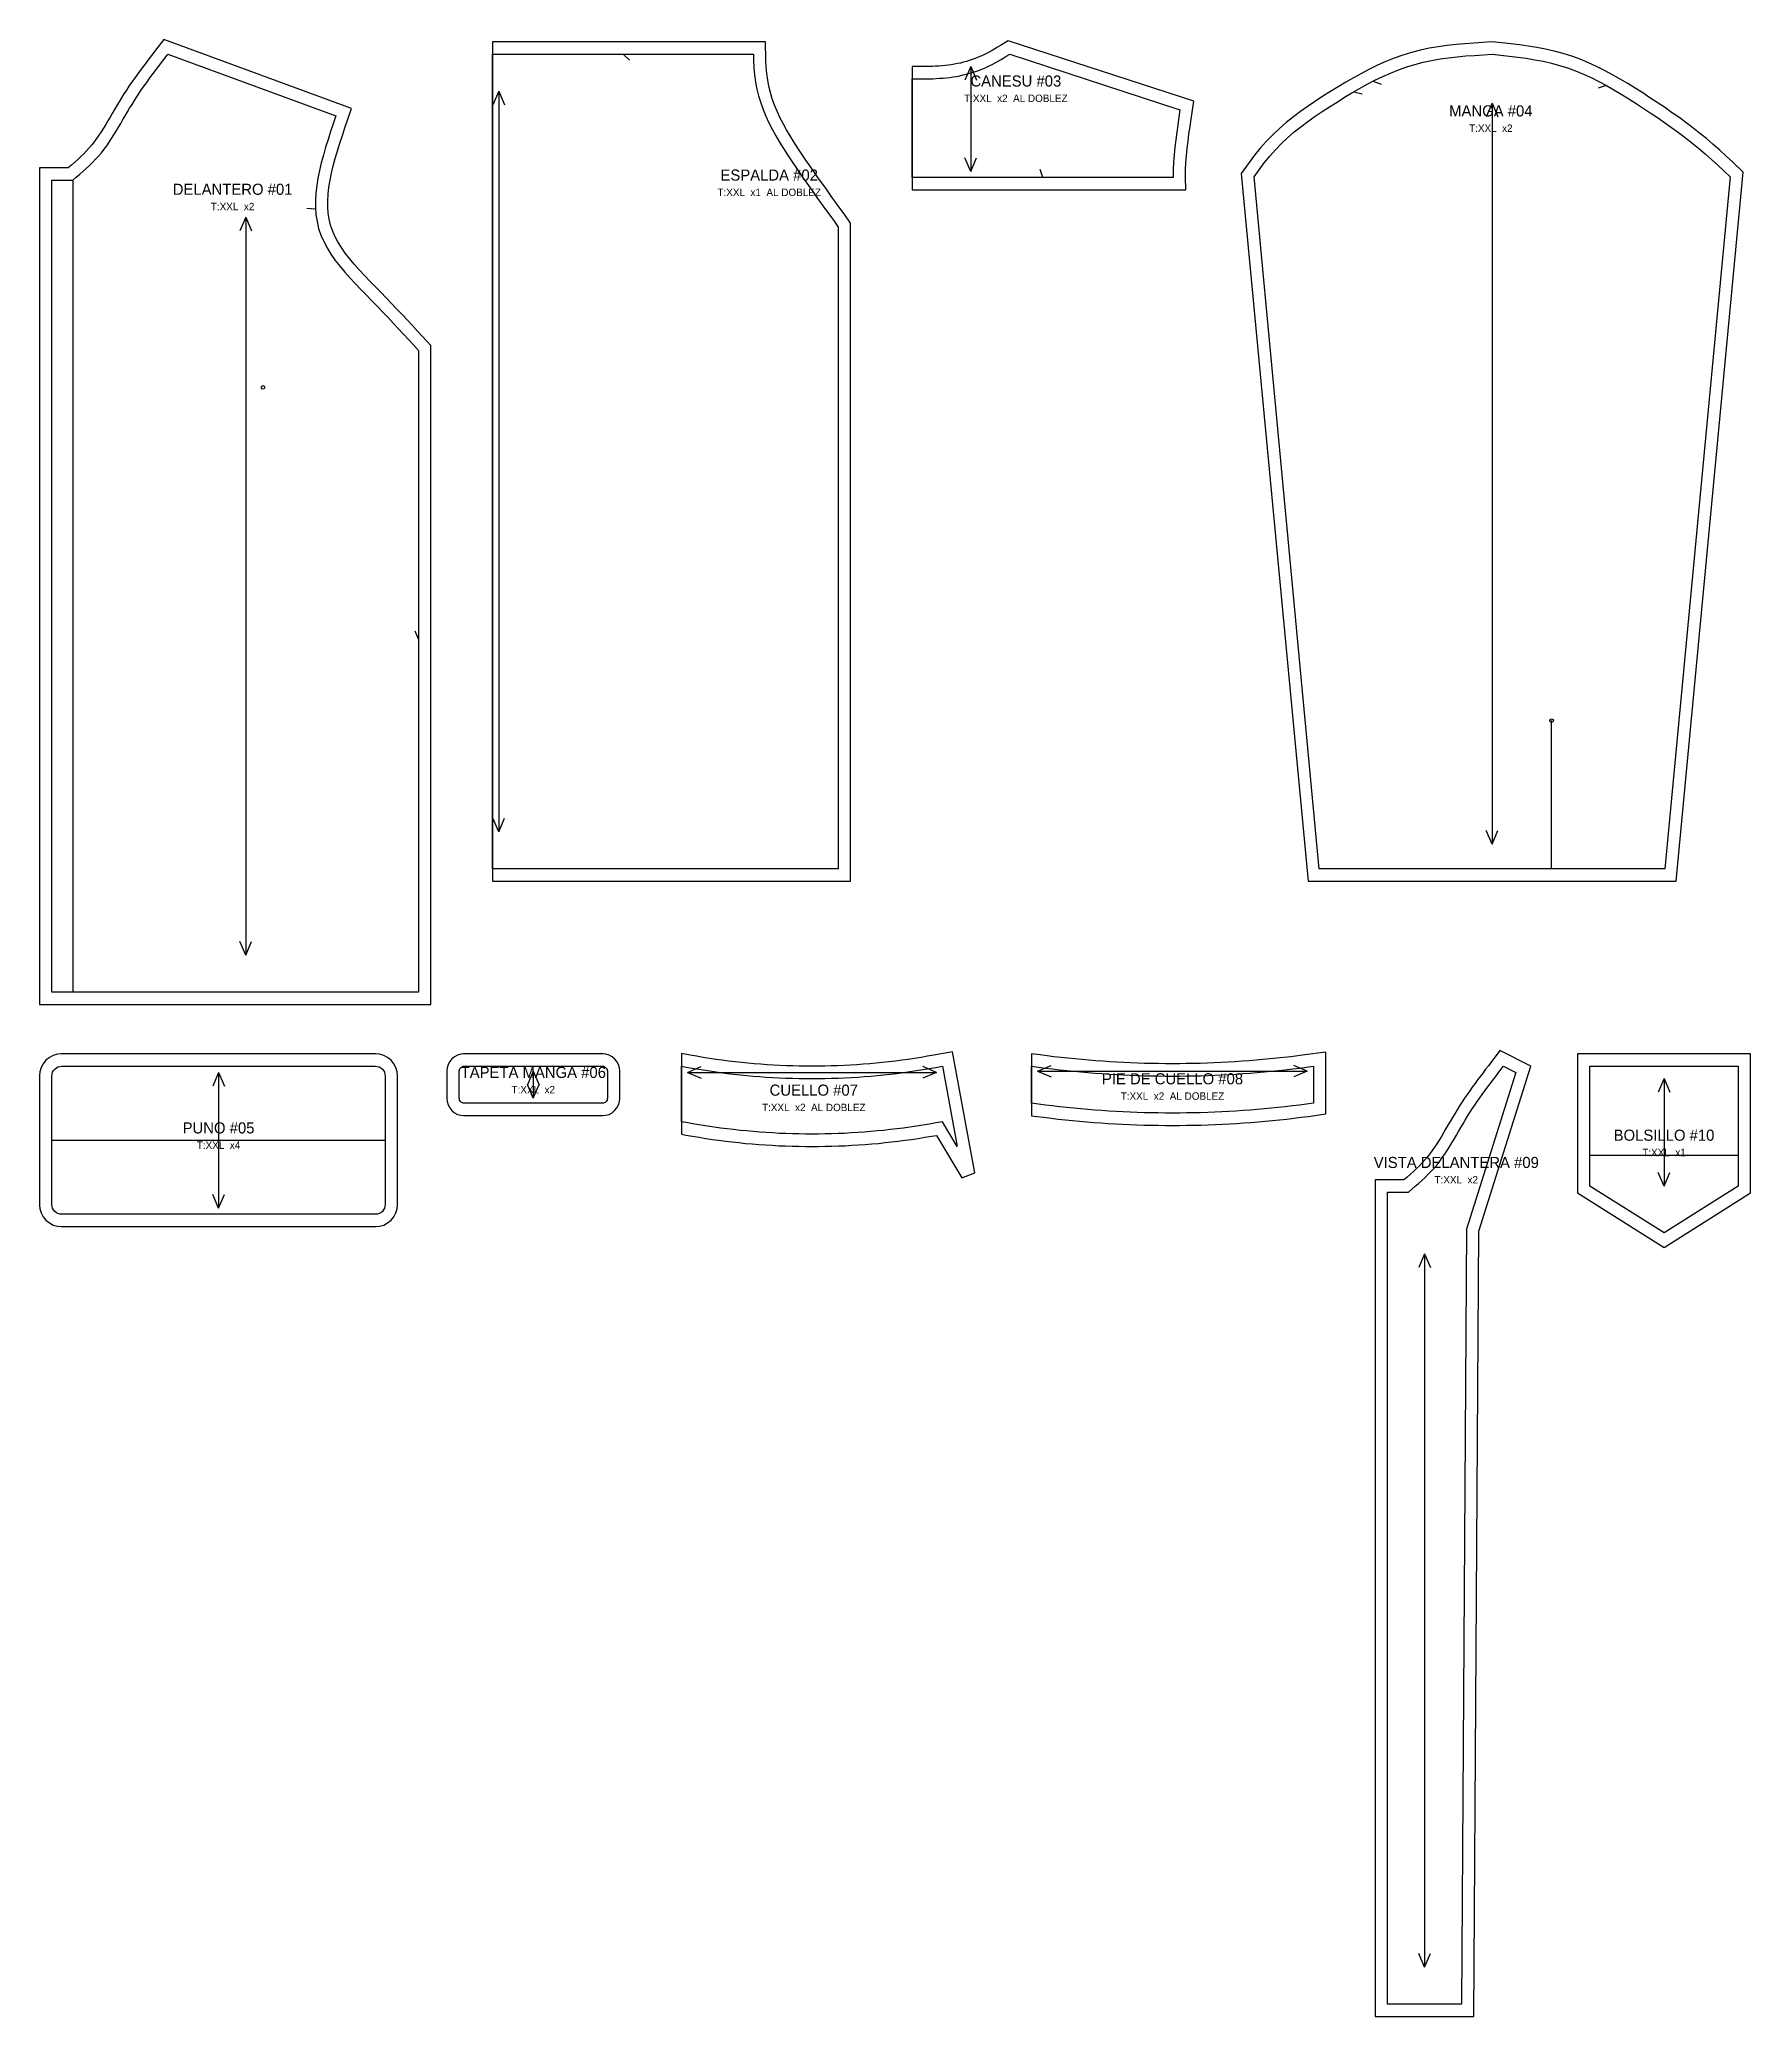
# Model space of a CAD drawing. Header units: centimetres. Extents: x -1 to 138, y -159 to 1.
import ezdxf
from ezdxf.enums import TextEntityAlignment as Align

# ---------------------------------------------------------------- set-up
doc = ezdxf.new("R2010")
doc.units = ezdxf.units.CM
for name, color, linetype in [('1', 1, 'Continuous'), ('11', 8, 'Continuous'), ('13', 7, 'Continuous'), ('15', 6, 'Continuous'), ('4', 4, 'Continuous'), ('6', 2, 'Continuous'), ('7', 3, 'Continuous'), ('8', 5, 'Continuous')]:
    doc.layers.add(name, color=color, linetype=linetype)

# ---------------------------------------------------------------- blocks, each defined once
blk = doc.blocks.new('P01_DELANTERO')
at = {"layer": '1'}
blk.add_lwpolyline([(-2.7, -77), (29, -77), (29, -23.61), (28.33, -22.88), (27.92, -22.44), (27.51, -21.99), (27.1, -21.54), (26.68, -21.1), (26.25, -20.65), (25.82, -20.19), (25.39, -19.74), (24.94, -19.29), (24.5, -18.83), (24.05, -18.38), (23.62, -17.92), (23.2, -17.47), (22.79, -17.02), (22.42, -16.56), (22.06, -16.11), (21.75, -15.65), (21.46, -15.2), (21.22, -14.75), (21.03, -14.29), (20.87, -13.84), (20.76, -13.37), (20.69, -12.89), (20.65, -12.38), (20.65, -11.87), (20.68, -11.33), (20.74, -10.78), (20.83, -10.21), (20.95, -9.63), (21.09, -9.04), (21.25, -8.44), (21.43, -7.83), (21.62, -7.21), (21.83, -6.59), (22.04, -5.96), (22.57, -4.4), (7.36, 1.19), (6.69, 0.33), (6.47, 0.04), (6.25, -0.24), (6.04, -0.53), (5.82, -0.82), (5.6, -1.11), (5.39, -1.4), (5.17, -1.69), (4.96, -1.99), (4.75, -2.29), (4.54, -2.6), (4.34, -2.9), (4.14, -3.21), (3.94, -3.53), (3.75, -3.85), (3.56, -4.16), (3.37, -4.48), (3.19, -4.79), (3.01, -5.1), (2.84, -5.4), (2.66, -5.7), (2.48, -6), (2.3, -6.28), (2.11, -6.56), (1.92, -6.83), (1.73, -7.09), (1.53, -7.34), (1.33, -7.59), (1.11, -7.82), (0.89, -8.06), (0.65, -8.29), (0.4, -8.52), (0.15, -8.75), (-0.11, -8.98), (-0.37, -9.2), (-2.7, -9.2), (-2.7, -77)], close=True, dxfattribs=at)
at = {"layer": '11'}
blk.add_line((0, -10.2), (0, -76), dxfattribs=at)
at = {"layer": '4'}
for p, q in [((19.66, -12.56), (18.96, -12.49)), ((28, -47.4), (27.73, -46.76))]:
    blk.add_line(p, q, dxfattribs=at)
at = {"layer": '6'}
blk.add_circle((15.4, -27), 0.15, dxfattribs=at)
at = {"layer": '7'}
for p, q in [((14, -13.2), (13.53, -14.31)), ((14, -13.2), (14, -73)), ((14, -13.2), (14.47, -14.31)), ((14, -73), (13.53, -71.89)), ((14, -73), (14.47, -71.89))]:
    blk.add_line(p, q, dxfattribs=at)
at = {"layer": '8'}
blk.add_lwpolyline([(-1.7, -10.2), (0, -10.2), (0.27, -9.97), (0.55, -9.73), (0.81, -9.5), (1.08, -9.26), (1.34, -9.01), (1.6, -8.76), (1.84, -8.51), (2.08, -8.25), (2.31, -7.98), (2.53, -7.7), (2.74, -7.41), (2.94, -7.12), (3.14, -6.82), (3.33, -6.52), (3.51, -6.22), (3.7, -5.91), (3.88, -5.6), (4.06, -5.29), (4.24, -4.98), (4.42, -4.67), (4.6, -4.36), (4.79, -4.06), (4.98, -3.75), (5.17, -3.45), (5.37, -3.16), (5.57, -2.86), (5.78, -2.57), (5.98, -2.28), (6.19, -1.99), (6.4, -1.7), (6.62, -1.42), (6.83, -1.13), (7.05, -0.85), (7.27, -0.56), (7.48, -0.28), (7.7, 0), (21.31, -5), (21.09, -5.64), (20.88, -6.27), (20.67, -6.91), (20.47, -7.54), (20.29, -8.17), (20.12, -8.8), (19.97, -9.42), (19.85, -10.03), (19.75, -10.64), (19.68, -11.24), (19.65, -11.84), (19.65, -12.42), (19.69, -13), (19.78, -13.56), (19.91, -14.11), (20.09, -14.65), (20.32, -15.18), (20.6, -15.7), (20.91, -16.2), (21.26, -16.7), (21.64, -17.19), (22.04, -17.67), (22.46, -18.14), (22.89, -18.61), (23.33, -19.07), (23.78, -19.53), (24.23, -19.98), (24.67, -20.44), (25.1, -20.89), (25.53, -21.33), (25.95, -21.78), (26.36, -22.23), (26.78, -22.67), (27.19, -23.11), (27.59, -23.56), (28, -24), (28, -76), (-1.7, -76)], close=True, dxfattribs=at)
at = {"layer": '13'}
blk.add_text('DELANTERO #01', height=0.9, dxfattribs=at).set_placement((12.94, -10.94), align=Align.MIDDLE_CENTER)
at = {"layer": '15'}
blk.add_text('T:XXL  x2', height=0.6, dxfattribs=at).set_placement((12.94, -12.34), align=Align.MIDDLE_CENTER)
blk = doc.blocks.new('P02_ESPALDA')
at = {"layer": '1'}
blk.add_lwpolyline([(29, -23.68), (28.47, -22.94), (28.13, -22.46), (27.78, -21.98), (27.44, -21.5), (27.1, -21.02), (26.75, -20.54), (26.41, -20.06), (26.07, -19.57), (25.72, -19.08), (25.38, -18.59), (25.05, -18.1), (24.72, -17.6), (24.4, -17.11), (24.1, -16.61), (23.81, -16.12), (23.54, -15.62), (23.28, -15.12), (23.05, -14.62), (22.85, -14.12), (22.66, -13.61), (22.51, -13.11), (22.39, -12.6), (22.29, -12.09), (22.22, -11.56), (22.17, -11.03), (22.14, -10.48), (22.12, -9), (0, -9), (0, -77), (29, -77), (29, -23.68)], close=True, dxfattribs=at)
at = {"layer": '4'}
blk.add_line((10.57, -10), (11.08, -10.47), dxfattribs=at)
at = {"layer": '7'}
for p, q in [((0.5, -13), (0.03, -14.11)), ((0.5, -13), (0.5, -73)), ((0.5, -13), (0.97, -14.11)), ((0.5, -73), (0.03, -71.89)), ((0.5, -73), (0.97, -71.89))]:
    blk.add_line(p, q, dxfattribs=at)
at = {"layer": '8'}
blk.add_lwpolyline([(0, -10), (21.13, -10), (21.14, -10.51), (21.17, -11.1), (21.22, -11.68), (21.3, -12.25), (21.41, -12.82), (21.55, -13.38), (21.72, -13.93), (21.91, -14.48), (22.14, -15.02), (22.38, -15.55), (22.65, -16.08), (22.94, -16.61), (23.24, -17.13), (23.56, -17.64), (23.88, -18.15), (24.22, -18.65), (24.56, -19.16), (24.9, -19.65), (25.25, -20.14), (25.59, -20.63), (25.94, -21.12), (26.28, -21.6), (26.63, -22.09), (26.97, -22.57), (27.31, -23.04), (27.66, -23.52), (28, -24), (28, -76), (0, -76)], close=True, dxfattribs=at)
at = {"layer": '13'}
blk.add_text('ESPALDA #02', height=0.9, dxfattribs=at).set_placement((22.41, -19.79), align=Align.MIDDLE_CENTER)
at = {"layer": '15'}
blk.add_text('T:XXL  x1  AL DOBLEZ', height=0.6, dxfattribs=at).set_placement((22.41, -21.19), align=Align.MIDDLE_CENTER)
blk = doc.blocks.new('P03_CANESU')
at = {"layer": '1'}
blk.add_lwpolyline([(22.13, -9.93), (22.14, -9.37), (22.17, -8.8), (22.21, -8.22), (22.27, -7.64), (22.34, -7.05), (22.41, -6.46), (22.5, -5.86), (22.58, -5.25), (22.8, -3.81), (7.77, 1.09), (7.15, 0.71), (6.91, 0.57), (6.69, 0.44), (6.46, 0.31), (6.23, 0.18), (6.01, 0.06), (5.79, -0.05), (5.56, -0.15), (5.33, -0.25), (5.1, -0.34), (4.86, -0.43), (4.62, -0.51), (4.38, -0.58), (4.14, -0.65), (3.9, -0.71), (3.65, -0.76), (3.41, -0.81), (3.16, -0.85), (2.91, -0.89), (2.66, -0.91), (2.41, -0.94), (2.15, -0.96), (1.89, -0.97), (1.63, -0.98), (1.36, -0.99), (1.09, -1), (0.82, -1), (0.55, -1), (0.28, -1), (0, -1), (0, -11), (22.15, -11), (22.13, -9.93)], close=True, dxfattribs=at)
at = {"layer": '4'}
blk.add_line((10.57, -10), (10.35, -9.33), dxfattribs=at)
at = {"layer": '7'}
for p, q in [((4.74, -1), (4.27, -2.11)), ((4.74, -1), (4.74, -9.5)), ((4.74, -1), (5.21, -2.11)), ((4.74, -9.5), (4.27, -8.39)), ((4.74, -9.5), (5.21, -8.39))]:
    blk.add_line(p, q, dxfattribs=at)
at = {"layer": '8'}
blk.add_lwpolyline([(0, -2), (0.28, -2), (0.56, -2), (0.83, -2), (1.11, -2), (1.39, -1.99), (1.66, -1.98), (1.94, -1.97), (2.22, -1.95), (2.49, -1.93), (2.77, -1.91), (3.04, -1.88), (3.31, -1.84), (3.58, -1.79), (3.86, -1.74), (4.13, -1.68), (4.4, -1.62), (4.66, -1.54), (4.93, -1.46), (5.19, -1.37), (5.45, -1.28), (5.71, -1.18), (5.96, -1.07), (6.22, -0.95), (6.46, -0.83), (6.71, -0.7), (6.95, -0.57), (7.19, -0.43), (7.43, -0.29), (7.66, -0.14), (7.9, 0), (21.68, -4.5), (21.59, -5.11), (21.51, -5.72), (21.42, -6.32), (21.34, -6.93), (21.28, -7.54), (21.22, -8.14), (21.17, -8.74), (21.14, -9.33), (21.13, -9.92), (21.13, -10), (0, -10)], close=True, dxfattribs=at)
at = {"layer": '13'}
blk.add_text('CANESU #03', height=0.9, dxfattribs=at).set_placement((8.39, -2.17), align=Align.MIDDLE_CENTER)
at = {"layer": '15'}
blk.add_text('T:XXL  x2  AL DOBLEZ', height=0.6, dxfattribs=at).set_placement((8.39, -3.57), align=Align.MIDDLE_CENTER)
blk = doc.blocks.new('P04_MANGA')
at = {"layer": '1'}
blk.add_lwpolyline([(-14.91, -67), (14.91, -67), (20.33, -9.55), (19.47, -8.73), (18.96, -8.25), (18.44, -7.77), (17.91, -7.3), (17.37, -6.84), (16.81, -6.39), (16.26, -5.96), (15.69, -5.53), (15.12, -5.11), (14.54, -4.71), (13.96, -4.3), (13.38, -3.91), (12.79, -3.52), (12.2, -3.14), (11.6, -2.76), (10.99, -2.38), (10.37, -2.01), (9.75, -1.66), (9.11, -1.32), (8.46, -0.99), (7.8, -0.69), (7.13, -0.41), (6.45, -0.16), (5.75, 0.06), (5.04, 0.25), (4.34, 0.41), (3.63, 0.54), (2.92, 0.66), (2.21, 0.76), (1.51, 0.84), (0.8, 0.92), (0.02, 1), (-0.77, 0.96), (-1.49, 0.91), (-2.2, 0.85), (-2.92, 0.79), (-3.65, 0.71), (-4.37, 0.61), (-5.09, 0.48), (-5.81, 0.33), (-6.52, 0.15), (-7.23, -0.07), (-7.92, -0.32), (-8.61, -0.59), (-9.28, -0.89), (-9.93, -1.21), (-10.58, -1.55), (-11.22, -1.9), (-11.85, -2.27), (-12.48, -2.64), (-13.09, -3.02), (-13.7, -3.41), (-14.31, -3.8), (-14.91, -4.21), (-15.51, -4.64), (-16.09, -5.08), (-16.67, -5.53), (-17.23, -6.02), (-17.77, -6.52), (-18.29, -7.06), (-18.78, -7.62), (-19.24, -8.19), (-19.67, -8.77), (-20.32, -9.65), (-14.91, -67)], close=True, dxfattribs=at)
at = {"layer": '11'}
blk.add_line((4.82, -66), (4.82, -54), dxfattribs=at)
at = {"layer": '4'}
for p, q in [((-11.2, -3.05), (-10.52, -3.2)), ((-9.64, -2.19), (-8.98, -2.42)), ((9.25, -2.53), (8.59, -2.74))]:
    blk.add_line(p, q, dxfattribs=at)
at = {"layer": '6'}
blk.add_circle((4.82, -54), 0.15, dxfattribs=at)
at = {"layer": '7'}
for p, q in [((0, -3.97), (-0.47, -5.08)), ((0, -3.97), (0, -64)), ((0, -3.97), (0.47, -5.08)), ((0, -64), (-0.47, -62.89)), ((0, -64), (0.47, -62.89))]:
    blk.add_line(p, q, dxfattribs=at)
at = {"layer": '8'}
blk.add_lwpolyline([(-19.28, -9.94), (-18.87, -9.37), (-18.45, -8.81), (-18.01, -8.26), (-17.55, -7.74), (-17.07, -7.24), (-16.56, -6.76), (-16.03, -6.3), (-15.48, -5.87), (-14.92, -5.44), (-14.34, -5.03), (-13.76, -4.64), (-13.16, -4.25), (-12.56, -3.87), (-11.96, -3.49), (-11.35, -3.13), (-10.73, -2.77), (-10.11, -2.43), (-9.49, -2.11), (-8.85, -1.8), (-8.22, -1.52), (-7.57, -1.26), (-6.91, -1.02), (-6.25, -0.82), (-5.58, -0.64), (-4.9, -0.5), (-4.21, -0.38), (-3.52, -0.28), (-2.82, -0.21), (-2.12, -0.14), (-1.42, -0.09), (-0.71, -0.04), (0, 0), (0.7, -0.07), (1.39, -0.15), (2.08, -0.23), (2.77, -0.33), (3.46, -0.44), (4.13, -0.57), (4.81, -0.72), (5.47, -0.9), (6.12, -1.1), (6.77, -1.34), (7.4, -1.61), (8.03, -1.89), (8.65, -2.2), (9.26, -2.53), (9.87, -2.88), (10.47, -3.24), (11.07, -3.6), (11.66, -3.98), (12.24, -4.36), (12.82, -4.74), (13.4, -5.13), (13.97, -5.53), (14.54, -5.93), (15.1, -6.33), (15.65, -6.75), (16.19, -7.17), (16.73, -7.61), (17.25, -8.06), (17.77, -8.52), (18.28, -8.98), (18.78, -9.46), (19.28, -9.94), (14, -66), (-14, -66)], close=True, dxfattribs=at)
at = {"layer": '13'}
blk.add_text('MANGA #04', height=0.9, dxfattribs=at).set_placement((-0.1, -4.59), align=Align.MIDDLE_CENTER)
at = {"layer": '15'}
blk.add_text('T:XXL  x2', height=0.6, dxfattribs=at).set_placement((-0.1, -5.99), align=Align.MIDDLE_CENTER)
blk = doc.blocks.new('P05_PUNO')
at = {"layer": '1'}
blk.add_lwpolyline([(-1, -11.25), (-0.97, -11.55), (-0.87, -11.89), (-0.7, -12.2), (-0.48, -12.48), (-0.2, -12.7), (0.11, -12.87), (0.45, -12.97), (0.75, -13), (26.25, -13), (26.55, -12.97), (26.89, -12.87), (27.2, -12.7), (27.48, -12.48), (27.7, -12.2), (27.87, -11.89), (27.97, -11.55), (28, -11.25), (28, -0.75), (27.97, -0.45), (27.87, -0.11), (27.7, 0.2), (27.48, 0.48), (27.2, 0.7), (26.89, 0.87), (26.55, 0.97), (26.25, 1), (0.75, 1), (0.45, 0.97), (0.11, 0.87), (-0.2, 0.7), (-0.48, 0.48), (-0.7, 0.2), (-0.87, -0.11), (-0.97, -0.45), (-1, -0.75), (-1, -11.25)], close=True, dxfattribs=at)
at = {"layer": '11'}
blk.add_line((0, -6), (27, -6), dxfattribs=at)
at = {"layer": '7'}
for p, q in [((13.5, -0.5), (13.03, -1.61)), ((13.5, -0.5), (13.5, -11.5)), ((13.5, -0.5), (13.97, -1.61)), ((13.5, -11.5), (13.03, -10.39)), ((13.5, -11.5), (13.97, -10.39))]:
    blk.add_line(p, q, dxfattribs=at)
at = {"layer": '8'}
blk.add_lwpolyline([(0, -0.8), (0.02, -0.64), (0.06, -0.49), (0.13, -0.36), (0.23, -0.23), (0.36, -0.13), (0.49, -0.06), (0.64, -0.02), (0.8, 0), (26.2, 0), (26.36, -0.02), (26.51, -0.06), (26.64, -0.13), (26.77, -0.23), (26.87, -0.36), (26.94, -0.49), (26.98, -0.64), (27, -0.8), (27, -11.2), (26.98, -11.36), (26.94, -11.51), (26.87, -11.64), (26.77, -11.77), (26.64, -11.87), (26.51, -11.94), (26.36, -11.98), (26.2, -12), (0.8, -12), (0.64, -11.98), (0.49, -11.94), (0.36, -11.87), (0.23, -11.77), (0.13, -11.64), (0.06, -11.51), (0.02, -11.36), (0, -11.2)], close=True, dxfattribs=at)
at = {"layer": '13'}
blk.add_text('PUNO #05', height=0.9, dxfattribs=at).set_placement((13.5, -5), align=Align.MIDDLE_CENTER)
at = {"layer": '15'}
blk.add_text('T:XXL  x4', height=0.6, dxfattribs=at).set_placement((13.5, -6.4), align=Align.MIDDLE_CENTER)
blk = doc.blocks.new('P06_TAPETA_MANGA')
at = {"layer": '1'}
blk.add_lwpolyline([(-1, -2.65), (-0.98, -2.87), (-0.9, -3.14), (-0.77, -3.38), (-0.59, -3.59), (-0.38, -3.77), (-0.14, -3.9), (0.13, -3.98), (0.35, -4), (11.65, -4), (11.87, -3.98), (12.14, -3.9), (12.38, -3.77), (12.59, -3.59), (12.77, -3.38), (12.9, -3.14), (12.98, -2.87), (13, -2.65), (13, -0.35), (12.98, -0.13), (12.9, 0.14), (12.77, 0.38), (12.59, 0.59), (12.38, 0.77), (12.14, 0.9), (11.87, 0.98), (11.65, 1), (0.35, 1), (0.13, 0.98), (-0.14, 0.9), (-0.38, 0.77), (-0.59, 0.59), (-0.77, 0.38), (-0.9, 0.14), (-0.98, -0.13), (-1, -0.35), (-1, -2.65)], close=True, dxfattribs=at)
at = {"layer": '7'}
for p, q in [((6, -0.4), (5.53, -1.51)), ((6, -2.6), (5.53, -1.49)), ((6, -0.4), (6, -2.6)), ((6, -0.4), (6.47, -1.51)), ((6, -2.6), (6.47, -1.49))]:
    blk.add_line(p, q, dxfattribs=at)
at = {"layer": '8'}
blk.add_lwpolyline([(0, -0.4), (0.01, -0.32), (0.03, -0.25), (0.07, -0.18), (0.12, -0.12), (0.18, -0.07), (0.25, -0.03), (0.32, -0.01), (0.4, 0), (11.6, 0), (11.68, -0.01), (11.75, -0.03), (11.82, -0.07), (11.88, -0.12), (11.93, -0.18), (11.97, -0.25), (11.99, -0.32), (12, -0.4), (12, -2.6), (11.99, -2.68), (11.97, -2.75), (11.93, -2.82), (11.88, -2.88), (11.82, -2.93), (11.75, -2.97), (11.68, -2.99), (11.6, -3), (0.4, -3), (0.32, -2.99), (0.25, -2.97), (0.18, -2.93), (0.12, -2.88), (0.07, -2.82), (0.03, -2.75), (0.01, -2.68), (0, -2.6)], close=True, dxfattribs=at)
at = {"layer": '13'}
blk.add_text('TAPETA MANGA #06', height=0.9, dxfattribs=at).set_placement((6, -0.5), align=Align.MIDDLE_CENTER)
at = {"layer": '15'}
blk.add_text('T:XXL  x2', height=0.6, dxfattribs=at).set_placement((6, -1.9), align=Align.MIDDLE_CENTER)
blk = doc.blocks.new('P07_CUELLO')
at = {"layer": '1'}
blk.add_lwpolyline([(0.89, -5.68), (1.43, -5.76), (1.97, -5.85), (2.5, -5.93), (3.04, -6), (3.58, -6.07), (4.12, -6.13), (4.66, -6.19), (5.19, -6.25), (5.73, -6.29), (6.27, -6.34), (6.81, -6.38), (7.35, -6.41), (7.88, -6.44), (8.42, -6.46), (8.96, -6.48), (9.5, -6.49), (10.04, -6.5), (10.58, -6.5), (11.11, -6.5), (11.65, -6.49), (12.19, -6.48), (12.73, -6.46), (13.27, -6.44), (13.8, -6.41), (14.34, -6.38), (14.88, -6.34), (15.42, -6.29), (15.96, -6.25), (16.5, -6.19), (17.03, -6.13), (17.57, -6.07), (18.11, -6), (18.65, -5.93), (19.19, -5.85), (19.72, -5.76), (20.26, -5.68), (20.65, -5.61), (22.71, -9.04), (23.76, -8.64), (21.95, 1.16), (20.44, 0.89), (19.93, 0.8), (19.41, 0.71), (18.89, 0.63), (18.37, 0.55), (17.85, 0.48), (17.33, 0.42), (16.81, 0.35), (16.29, 0.3), (15.77, 0.25), (15.25, 0.2), (14.73, 0.16), (14.21, 0.12), (13.69, 0.09), (13.17, 0.06), (12.65, 0.04), (12.13, 0.02), (11.61, 0.01), (11.09, 0), (10.58, 0), (10.06, 0), (9.54, 0.01), (9.02, 0.02), (8.5, 0.04), (7.98, 0.06), (7.46, 0.09), (6.94, 0.12), (6.42, 0.16), (5.9, 0.2), (5.38, 0.25), (4.86, 0.3), (4.34, 0.35), (3.82, 0.42), (3.3, 0.48), (2.78, 0.55), (2.26, 0.63), (1.75, 0.71), (1.23, 0.8), (0.71, 0.89), (0, 1.02), (0, -5.52), (0.35, -5.58), (0.89, -5.68)], close=True, dxfattribs=at)
at = {"layer": '7'}
for p, q in [((0.5, -0.5), (1.61, -0.03)), ((0.5, -0.5), (20.65, -0.5)), ((0.5, -0.5), (1.61, -0.97)), ((20.65, -0.5), (19.55, -0.03)), ((20.65, -0.5), (19.55, -0.97))]:
    blk.add_line(p, q, dxfattribs=at)
at = {"layer": '8'}
blk.add_lwpolyline([(0, 0), (0.53, -0.1), (1.06, -0.19), (1.59, -0.28), (2.12, -0.36), (2.64, -0.44), (3.17, -0.51), (3.7, -0.58), (4.23, -0.64), (4.76, -0.7), (5.29, -0.75), (5.82, -0.8), (6.35, -0.84), (6.87, -0.88), (7.4, -0.91), (7.93, -0.94), (8.46, -0.96), (8.99, -0.98), (9.52, -0.99), (10.05, -1), (10.58, -1), (11.1, -1), (11.63, -0.99), (12.16, -0.98), (12.69, -0.96), (13.22, -0.94), (13.75, -0.91), (14.28, -0.88), (14.81, -0.84), (15.33, -0.8), (15.86, -0.75), (16.39, -0.7), (16.92, -0.64), (17.45, -0.58), (17.98, -0.51), (18.51, -0.44), (19.04, -0.36), (19.56, -0.28), (20.09, -0.19), (20.62, -0.1), (21.15, 0), (22.35, -6.5), (21.15, -4.5), (20.62, -4.6), (20.09, -4.69), (19.56, -4.78), (19.04, -4.86), (18.51, -4.94), (17.98, -5.01), (17.45, -5.08), (16.92, -5.14), (16.39, -5.2), (15.86, -5.25), (15.33, -5.3), (14.81, -5.34), (14.28, -5.38), (13.75, -5.41), (13.22, -5.44), (12.69, -5.46), (12.16, -5.48), (11.63, -5.49), (11.1, -5.5), (10.58, -5.5), (10.05, -5.5), (9.52, -5.49), (8.99, -5.48), (8.46, -5.46), (7.93, -5.44), (7.4, -5.41), (6.87, -5.38), (6.35, -5.34), (5.82, -5.3), (5.29, -5.25), (4.76, -5.2), (4.23, -5.14), (3.7, -5.08), (3.17, -5.01), (2.64, -4.94), (2.12, -4.86), (1.59, -4.78), (1.06, -4.69), (0.53, -4.6), (0, -4.5)], close=True, dxfattribs=at)
at = {"layer": '13'}
blk.add_text('CUELLO #07', height=0.9, dxfattribs=at).set_placement((10.72, -1.94), align=Align.MIDDLE_CENTER)
at = {"layer": '15'}
blk.add_text('T:XXL  x2  AL DOBLEZ', height=0.6, dxfattribs=at).set_placement((10.72, -3.34), align=Align.MIDDLE_CENTER)
blk = doc.blocks.new('P08_PIE_DE_CUELLO')
at = {"layer": '1'}
blk.add_lwpolyline([(1.02, -4.14), (1.6, -4.21), (2.17, -4.28), (2.75, -4.34), (3.33, -4.4), (3.91, -4.46), (4.49, -4.51), (5.06, -4.56), (5.64, -4.6), (6.22, -4.64), (6.8, -4.67), (7.38, -4.7), (7.96, -4.73), (8.53, -4.75), (9.11, -4.77), (9.69, -4.78), (10.27, -4.79), (10.85, -4.8), (11.43, -4.8), (12, -4.8), (12.58, -4.79), (13.16, -4.78), (13.74, -4.77), (14.32, -4.75), (14.89, -4.73), (15.47, -4.7), (16.05, -4.67), (16.63, -4.64), (17.21, -4.6), (17.79, -4.56), (18.36, -4.51), (18.94, -4.46), (19.52, -4.4), (20.1, -4.34), (20.68, -4.28), (21.25, -4.21), (21.83, -4.14), (22.41, -4.07), (23.85, -3.87), (23.85, 1.15), (22.15, 0.91), (21.58, 0.84), (21.02, 0.77), (20.45, 0.71), (19.89, 0.64), (19.33, 0.59), (18.76, 0.53), (18.2, 0.48), (17.63, 0.44), (17.07, 0.4), (16.5, 0.36), (15.94, 0.33), (15.38, 0.3), (14.81, 0.27), (14.25, 0.25), (13.68, 0.23), (13.12, 0.22), (12.55, 0.21), (11.99, 0.2), (11.43, 0.2), (10.86, 0.2), (10.3, 0.21), (9.73, 0.22), (9.17, 0.23), (8.6, 0.25), (8.04, 0.27), (7.48, 0.3), (6.91, 0.33), (6.35, 0.36), (5.78, 0.4), (5.22, 0.44), (4.65, 0.48), (4.09, 0.53), (3.53, 0.59), (2.96, 0.64), (2.4, 0.71), (1.83, 0.77), (1.27, 0.84), (0.7, 0.91), (0, 1.01), (0, -4.01), (0.44, -4.07), (1.02, -4.14)], close=True, dxfattribs=at)
at = {"layer": '7'}
for p, q in [((0.5, -0.4), (1.61, 0.07)), ((22.35, -0.4), (21.25, 0.07)), ((0.5, -0.4), (22.35, -0.4)), ((0.5, -0.4), (1.61, -0.87)), ((22.35, -0.4), (21.25, -0.87))]:
    blk.add_line(p, q, dxfattribs=at)
at = {"layer": '8'}
blk.add_lwpolyline([(0, 0), (0.57, -0.08), (1.14, -0.15), (1.71, -0.22), (2.29, -0.29), (2.86, -0.35), (3.43, -0.41), (4, -0.46), (4.57, -0.51), (5.14, -0.56), (5.71, -0.6), (6.28, -0.64), (6.86, -0.67), (7.43, -0.7), (8, -0.73), (8.57, -0.75), (9.14, -0.77), (9.71, -0.78), (10.28, -0.79), (10.85, -0.8), (11.43, -0.8), (12, -0.8), (12.57, -0.79), (13.14, -0.78), (13.71, -0.77), (14.28, -0.75), (14.85, -0.73), (15.42, -0.7), (16, -0.67), (16.57, -0.64), (17.14, -0.6), (17.71, -0.56), (18.28, -0.51), (18.85, -0.46), (19.42, -0.41), (19.99, -0.35), (20.57, -0.29), (21.14, -0.22), (21.71, -0.15), (22.28, -0.08), (22.85, 0), (22.85, -3), (22.28, -3.08), (21.71, -3.15), (21.14, -3.22), (20.57, -3.29), (19.99, -3.35), (19.42, -3.41), (18.85, -3.46), (18.28, -3.51), (17.71, -3.56), (17.14, -3.6), (16.57, -3.64), (16, -3.67), (15.42, -3.7), (14.85, -3.73), (14.28, -3.75), (13.71, -3.77), (13.14, -3.78), (12.57, -3.79), (12, -3.8), (11.43, -3.8), (10.85, -3.8), (10.28, -3.79), (9.71, -3.78), (9.14, -3.77), (8.57, -3.75), (8, -3.73), (7.43, -3.7), (6.86, -3.67), (6.28, -3.64), (5.71, -3.6), (5.14, -3.56), (4.57, -3.51), (4, -3.46), (3.43, -3.41), (2.86, -3.35), (2.29, -3.29), (1.71, -3.22), (1.14, -3.15), (0.57, -3.08), (0, -3)], close=True, dxfattribs=at)
at = {"layer": '13'}
blk.add_text('PIE DE CUELLO #08', height=0.9, dxfattribs=at).set_placement((11.43, -1.02), align=Align.MIDDLE_CENTER)
at = {"layer": '15'}
blk.add_text('T:XXL  x2  AL DOBLEZ', height=0.6, dxfattribs=at).set_placement((11.43, -2.42), align=Align.MIDDLE_CENTER)
blk = doc.blocks.new('P09_VISTA_DELANTERA')
at = {"layer": '1'}
blk.add_lwpolyline([(-2.7, -77), (5.29, -77), (5.7, -13.36), (9.91, 0.01), (7.41, 1.26), (6.69, 0.33), (6.47, 0.04), (6.25, -0.24), (6.04, -0.53), (5.82, -0.82), (5.6, -1.11), (5.39, -1.4), (5.17, -1.69), (4.96, -1.99), (4.75, -2.29), (4.54, -2.6), (4.34, -2.9), (4.14, -3.21), (3.94, -3.53), (3.75, -3.85), (3.56, -4.16), (3.37, -4.48), (3.19, -4.79), (3.01, -5.1), (2.84, -5.4), (2.66, -5.7), (2.48, -6), (2.3, -6.28), (2.11, -6.56), (1.92, -6.83), (1.73, -7.09), (1.53, -7.34), (1.33, -7.59), (1.11, -7.82), (0.89, -8.06), (0.65, -8.29), (0.4, -8.52), (0.15, -8.75), (-0.11, -8.98), (-0.37, -9.2), (-2.7, -9.2), (-2.7, -77)], close=True, dxfattribs=at)
at = {"layer": '7'}
for p, q in [((1.3, -15.2), (0.83, -16.31)), ((1.3, -15.2), (1.3, -73)), ((1.3, -15.2), (1.77, -16.31)), ((1.3, -73), (0.83, -71.89)), ((1.3, -73), (1.77, -71.89))]:
    blk.add_line(p, q, dxfattribs=at)
at = {"layer": '8'}
blk.add_lwpolyline([(-1.7, -10.2), (0, -10.2), (0.27, -9.97), (0.55, -9.73), (0.81, -9.5), (1.08, -9.26), (1.34, -9.01), (1.6, -8.76), (1.84, -8.51), (2.08, -8.25), (2.31, -7.98), (2.53, -7.7), (2.74, -7.41), (2.94, -7.12), (3.14, -6.82), (3.33, -6.52), (3.51, -6.22), (3.7, -5.91), (3.88, -5.6), (4.06, -5.29), (4.24, -4.98), (4.42, -4.67), (4.6, -4.36), (4.79, -4.06), (4.98, -3.75), (5.17, -3.45), (5.37, -3.16), (5.57, -2.86), (5.78, -2.57), (5.98, -2.28), (6.19, -1.99), (6.4, -1.7), (6.62, -1.42), (6.83, -1.13), (7.05, -0.85), (7.27, -0.56), (7.48, -0.28), (7.7, 0), (8.7, -0.5), (4.7, -13.2), (4.3, -76), (-1.7, -76)], close=True, dxfattribs=at)
at = {"layer": '13'}
blk.add_text('VISTA DELANTERA #09', height=0.9, dxfattribs=at).set_placement((3.87, -7.8), align=Align.MIDDLE_CENTER)
at = {"layer": '15'}
blk.add_text('T:XXL  x2', height=0.6, dxfattribs=at).set_placement((3.87, -9.2), align=Align.MIDDLE_CENTER)
blk = doc.blocks.new('P10_BOLSILLO')
at = {"layer": '1'}
blk.add_lwpolyline([(-1, -10.27), (6, -14.68), (13, -10.27), (13, 1), (-1, 1), (-1, -10.27)], close=True, dxfattribs=at)
at = {"layer": '11'}
blk.add_line((0, -7.22), (12, -7.22), dxfattribs=at)
at = {"layer": '7'}
for p, q in [((6, -1), (5.53, -2.11)), ((6, -1), (6, -9.72)), ((6, -1), (6.47, -2.11)), ((6, -9.72), (5.53, -8.61)), ((6, -9.72), (6.47, -8.61))]:
    blk.add_line(p, q, dxfattribs=at)
at = {"layer": '8'}
blk.add_lwpolyline([(0, 0), (12, 0), (12, -9.72), (6, -13.5), (0, -9.72)], close=True, dxfattribs=at)
at = {"layer": '13'}
blk.add_text('BOLSILLO #10', height=0.9, dxfattribs=at).set_placement((6, -5.59), align=Align.MIDDLE_CENTER)
at = {"layer": '15'}
blk.add_text('T:XXL  x1', height=0.6, dxfattribs=at).set_placement((6, -6.99), align=Align.MIDDLE_CENTER)

msp = doc.modelspace()

# ---------------------------------------------------------------- block references
for name, p in [('P01_DELANTERO', (1.7, 0)), ('P02_ESPALDA', (35.7, 10)), ('P03_CANESU', (69.7, 0)), ('P04_MANGA', (116.67, 0)), ('P05_PUNO', (0, -82)), ('P06_TAPETA_MANGA', (33, -82)), ('P07_CUELLO', (51, -82)), ('P08_PIE_DE_CUELLO', (79.35, -82)), ('P09_VISTA_DELANTERA', (109.9, -82)), ('P10_BOLSILLO', (124.6, -82))]:
    msp.add_blockref(name, p)

doc.saveas('drawing.dxf')
